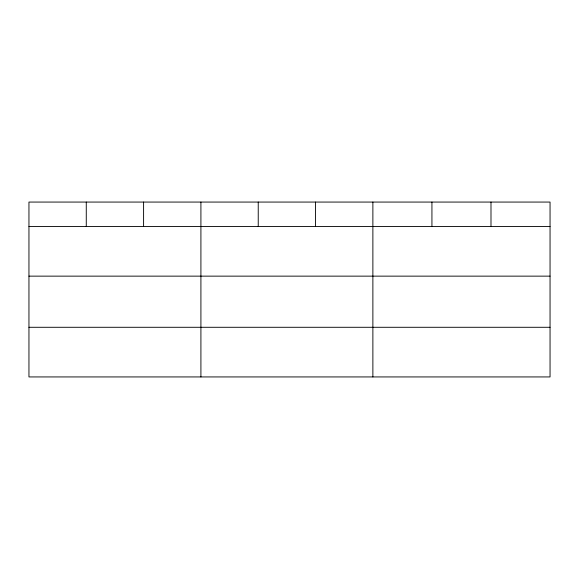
<?xml version="1.0" encoding="UTF-8"?>
<svg xmlns="http://www.w3.org/2000/svg" width="579" height="579" viewBox="0 0 579 579"><rect width="100%" height="100%" fill="white"/><g stroke="black" fill="none" stroke-linecap="round" stroke-linejoin="round"><path stroke-width="0.87" d="M550.05 276.14L550.05 202.064L28.95 202.064L28.95 376.936L550.05 376.936L550.05 276.14L28.95 276.14M28.95 226.49L550.05 226.49M28.95 327.287L550.05 327.287M490.992 202.064L490.992 226.49M431.934 202.064L431.934 226.49M372.876 202.064L372.876 376.936M315.555 202.064L315.555 226.49M258.234 202.064L258.234 226.49M200.913 202.064L200.913 376.936M143.592 202.064L143.592 226.49M86.271 202.064L86.271 226.49"/></g></svg>
